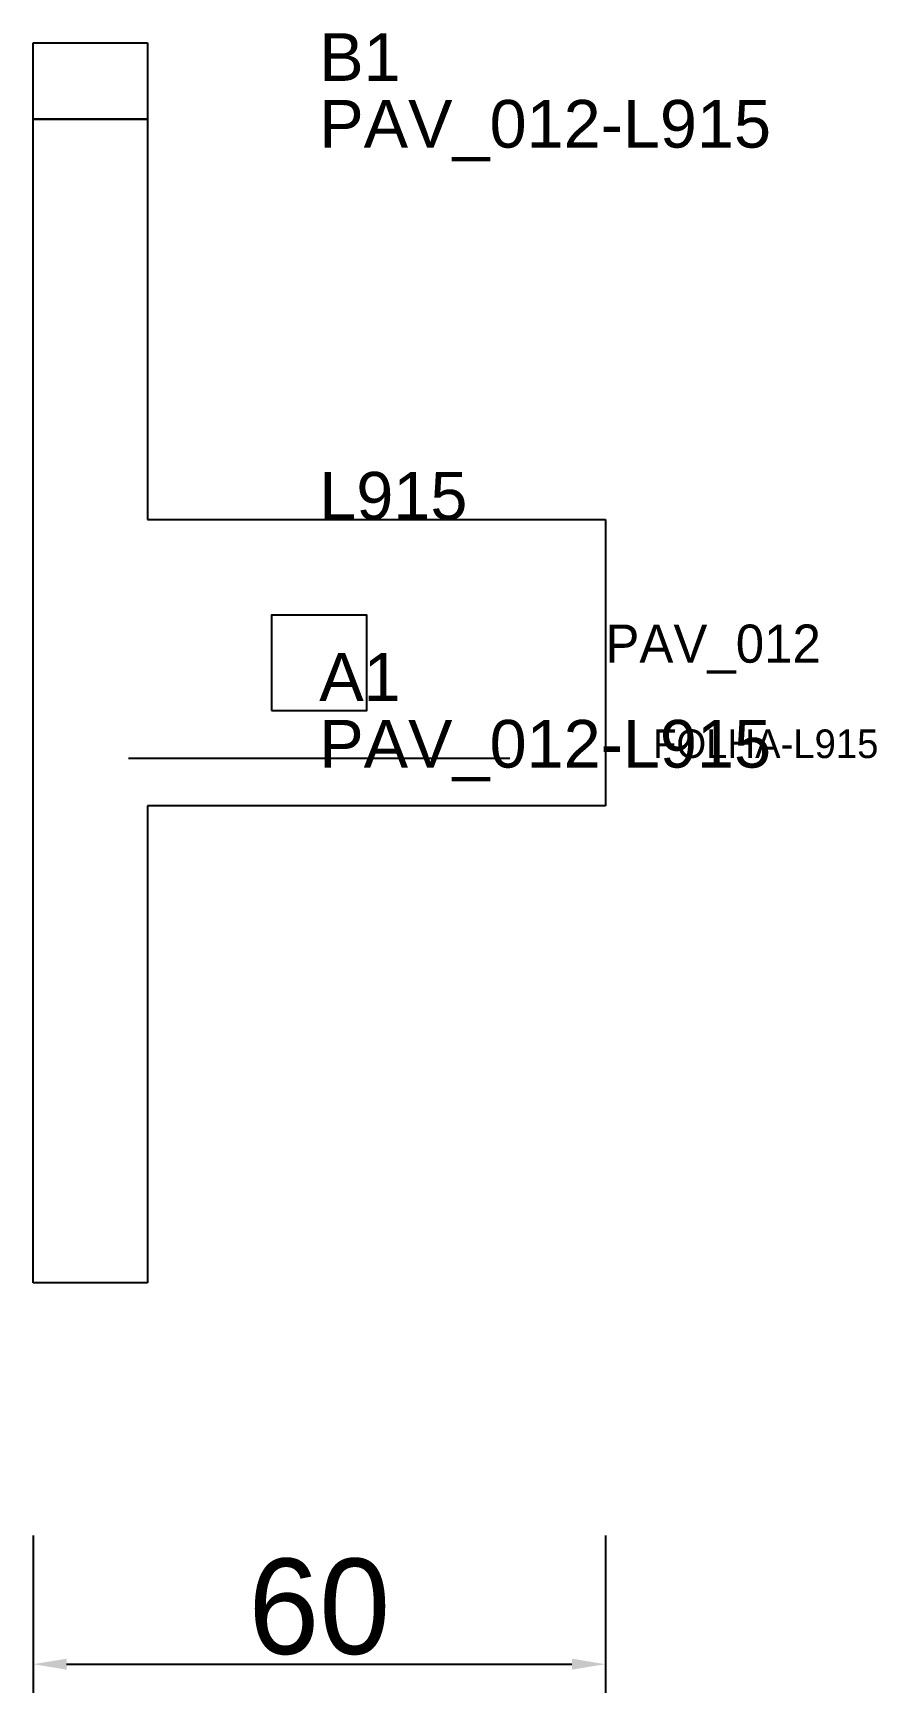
# Model space of a CAD drawing. Header units: metres. Extents: x 222 to 311, y 28 to 202.
import ezdxf

# ---------------------------------------------------------------- set-up
doc = ezdxf.new("R2010")
doc.units = ezdxf.units.M
for name, color, linetype in [('3', 3, 'CONTINUOUS'), ('AUX00', 7, 'CONTINUOUS'), ('COTA', 241, 'CONTINUOUS'), ('FOLHA', 255, 'CONTINUOUS'), ('Hachura', 251, 'CONTINUOUS'), ('NOMENCLATURA', 7, 'CONTINUOUS'), ('Nível', 160, 'CONTINUOUS'), ('Painéis', 200, 'CONTINUOUS'), ('Pilares', 5, 'CONTINUOUS'), ('SARR_2.2x7', 40, 'CONTINUOUS')]:
    doc.layers.add(name, color=color, linetype=linetype)
doc.styles.add('ARIAL', font='Arial.ttf')
doc.styles.add('STR_STANDARD', font='arial.ttf')
doc.dimstyles.new('EZ DXF', dxfattribs={"dimtxt": 10, "dimasz": 3.5, "dimexe": 3, "dimexo": 1.5, "dimgap": 1, "dimtad": 1, "dimdec": 1, "dimdsep": 46, "dimcen": 2.5, "dimazin": 3, "dimtfac": 1, "dimtmove": 0, "dimatfit": 3})

msp = doc.modelspace()

# ---------------------------------------------------------------- hatches: boundary and pattern name
at = {"layer": 'Hachura'}
h = msp.add_hatch(dxfattribs=at)
h.set_pattern_fill('ANSI31', scale=50)
h.paths.add_polyline_path([(282.2, 151.5), (282.2, 121.5), (234.2, 121.5), (234.2, 71.5), (222.2, 71.5), (222.2, 151.5), (222.2, 201.5), (234.2, 201.5), (234.2, 151.5)])
h = msp.add_hatch(dxfattribs=at)
h.set_pattern_fill('ANSI31', scale=50)
h.paths.add_polyline_path([(282.2, 151.5), (282.2, 121.5), (234.2, 121.5), (234.2, 71.5), (222.2, 71.5), (222.2, 151.5), (222.2, 201.5), (234.2, 201.5), (234.2, 151.5)])

# ---------------------------------------------------------------- linework, layer by layer
at = {"layer": '3'}
msp.add_lwpolyline([(222.2, 193.5), (234.2, 193.5)], close=True, dxfattribs=at)
msp.add_lwpolyline([(222.2, 193.5), (234.2, 193.5)], close=True, dxfattribs=at)
at = {"layer": 'Painéis', "color": 200}
for p, q in [((222.2, 151.5), (222.2, 201.5)), ((222.2, 201.5), (234.2, 201.5)), ((222.2, 151.5), (222.2, 201.5)), ((222.2, 201.5), (234.2, 201.5)), ((234.2, 201.5), (234.2, 151.5)), ((234.2, 201.5), (234.2, 151.5)), ((222.2, 71.5), (222.2, 151.5)), ((222.2, 71.5), (222.2, 151.5)), ((234.2, 151.5), (282.2, 151.5)), ((234.2, 151.5), (282.2, 151.5)), ((282.2, 151.5), (282.2, 121.5)), ((282.2, 151.5), (282.2, 121.5)), ((282.2, 121.5), (234.2, 121.5)), ((234.2, 121.5), (234.2, 71.5)), ((282.2, 121.5), (234.2, 121.5)), ((234.2, 121.5), (234.2, 71.5)), ((234.2, 71.5), (222.2, 71.5)), ((234.2, 71.5), (222.2, 71.5))]:
    msp.add_line(p, q, dxfattribs=at)
at = {"layer": 'Pilares'}
msp.add_lwpolyline([(247.2, 131.5), (257.2, 131.5), (257.2, 141.5), (247.2, 141.5)], close=True, dxfattribs=at)
msp.add_lwpolyline([(247.2, 131.5), (257.2, 131.5), (257.2, 141.5), (247.2, 141.5)], close=True, dxfattribs=at)
at = {"layer": 'SARR_2.2x7'}
msp.add_line((232.2, 126.5), (272.2, 126.5), dxfattribs=at)
msp.add_line((232.2, 126.5), (272.2, 126.5), dxfattribs=at)

# ---------------------------------------------------------------- texts
at = {"layer": '3', "style": 'STR_STANDARD'}
for s, p in [('B1', (252.2, 197.5)), ('B1', (252.2, 197.5)), ('A1', (252.2, 132.5)), ('A1', (252.2, 132.5))]:
    msp.add_text(s, height=5, dxfattribs=at).set_placement(p)
at = {"layer": 'AUX00', "style": 'STR_STANDARD'}
for p in [(252.2, 190.5), (252.2, 190.5), (252.2, 125.5), (252.2, 125.5)]:
    msp.add_text('PAV_012-L915', height=5, dxfattribs=at).set_placement(p)
at = {"layer": 'FOLHA'}
msp.add_text('FOLHA-L915', height=3, dxfattribs=at).set_placement((287.2, 126.5))
msp.add_text('FOLHA-L915', height=3, dxfattribs=at).set_placement((287.2, 126.5))
at = {"layer": 'NOMENCLATURA', "insert": (252.2, 156.5), "char_height": 5, "attachment_point": 1, "style": 'ARIAL'}
msp.add_mtext('L915', dxfattribs=at)
msp.add_mtext('L915', dxfattribs=at)
at = {"layer": 'Nível'}
msp.add_text('PAV_012', height=4, dxfattribs=at).set_placement((282.2, 136.5))
msp.add_text('PAV_012', height=4, dxfattribs=at).set_placement((282.2, 136.5))

# ---------------------------------------------------------------- dimensions: what is measured, and where the dimension line sits
at = {"layer": 'COTA'}
msp.add_linear_dim(base=(222.2, 31.5), p1=(222.2, 46.5), p2=(282.2, 46.5), dimstyle='EZ DXF', dxfattribs=at).render()
msp.add_linear_dim(base=(222.2, 31.5), p1=(222.2, 46.5), p2=(282.2, 46.5), dimstyle='EZ DXF', dxfattribs=at).render()

doc.saveas('drawing.dxf')
